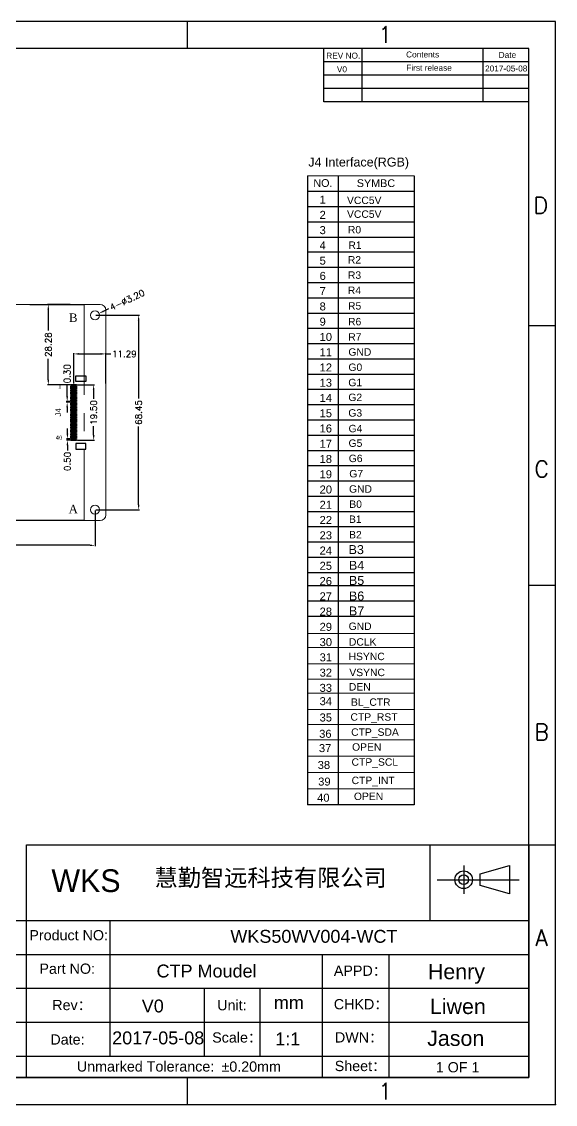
# Model space of a CAD drawing. Extents: x 837 to 1376, y 72 to 453.
# Drawn here: x 1188 to 1376.1, y 72.4 to 453.5 of the extents above; entities that cross this region are included whole.
import ezdxf
from ezdxf.enums import TextEntityAlignment as Align

# ---------------------------------------------------------------- set-up
doc = ezdxf.new("R2010")
doc.units = 0
doc.header["$MEASUREMENT"] = 0
doc.linetypes.add('CENTER', pattern=[50.8, 31.75, -6.35, 6.35, -6.35])
doc.layers.get('0').update_dxf_attribs({"linetype": 'CONTINUOUS'})
doc.layers.get('Defpoints').update_dxf_attribs({"linetype": 'CONTINUOUS', "lineweight": 9})
doc.layers.add('dim', color=4, linetype='CONTINUOUS', lineweight=9)
doc.layers.add('TEXT', color=2, linetype='CONTINUOUS', lineweight=9)
doc.layers.add('pcb', color=3, linetype='CONTINUOUS')
doc.layers.add('T', color=2, linetype='CONTINUOUS')
doc.styles.add('ROMANS', font='romans.shx')
doc.styles.get("Standard").update_dxf_attribs({"font": 'arial.ttf', "width": 1.5})
doc.styles.add('样式 1', font='arial.ttf')
doc.dimstyles.new('lcm111', dxfattribs={"dimscale": 1.5, "dimtxt": 1.5, "dimasz": 1.2, "dimexe": 0.2, "dimexo": 0.2, "dimgap": 0.3, "dimtad": 0, "dimzin": 1, "dimdsep": 46, "dimtxsty": 'ROMANS', "dimcen": 0, "dimadec": 0, "dimazin": 0, "dimtfac": 1, "dimtofl": 0, "dimtmove": 0, "dimatfit": 3, "dimfxl": 0, "dimarcsym": 0})

# ---------------------------------------------------------------- blocks, each defined once
blk = doc.blocks.new('*D63')
at = {"layer": 'Defpoints', "color": 0}
for p in [(1197.39, 353.92), (1205.36, 353.92), (1205.36, 325.64)]:
    blk.add_point(p, dxfattribs=at)
at = {"layer": 'dim', "color": 0, "lineweight": -2}
for p, q in [((1205.06, 353.92), (1197.09, 353.92)), ((1197.39, 352.12), (1197.39, 344.73)), ((1197.39, 327.44), (1197.39, 334.83)), ((1205.06, 325.64), (1197.09, 325.64))]:
    blk.add_line(p, q, dxfattribs=at)
at = {"layer": 'dim', "color": 0}
for points in [[(1197.09, 352.12), (1197.69, 352.12), (1197.39, 353.92)], [(1197.09, 327.44), (1197.69, 327.44), (1197.39, 325.64)]]:
    blk.add_solid(points, dxfattribs=at)
at = {"layer": 'dim', "color": 0, "insert": (1197.39, 339.78), "char_height": 2.25, "attachment_point": 5, "rotation": 90, "style": 'ROMANS'}
blk.add_mtext('28.28', dxfattribs=at)
blk = doc.blocks.new('*D64')
at = {"layer": 'Defpoints', "color": 0}
for p in [(1217.66, 336.52), (1206.36, 325.79), (1217.66, 325.79)]:
    blk.add_point(p, dxfattribs=at)
at = {"layer": 'dim', "color": 0, "lineweight": -2}
for p, q in [((1206.36, 326.09), (1206.36, 336.82)), ((1208.16, 336.52), (1215.86, 336.52)), ((1217.66, 326.09), (1217.66, 336.82)), ((1217.66, 336.52), (1219.46, 336.52))]:
    blk.add_line(p, q, dxfattribs=at)
at = {"layer": 'dim', "color": 0}
for points in [[(1208.16, 336.82), (1208.16, 336.22), (1206.36, 336.52)], [(1215.86, 336.82), (1215.86, 336.22), (1217.66, 336.52)]]:
    blk.add_solid(points, dxfattribs=at)
at = {"layer": 'dim', "color": 0, "insert": (1224.19, 336.52), "char_height": 2.25, "attachment_point": 5, "style": 'ROMANS'}
blk.add_mtext('11.29', dxfattribs=at)
blk = doc.blocks.new('*D67')
at = {"layer": 'Defpoints', "color": 0}
for p in [(1207.36, 325.64), (1207.36, 306.14), (1213.38, 306.14)]:
    blk.add_point(p, dxfattribs=at)
at = {"layer": 'dim', "color": 0, "lineweight": -2}
for p, q in [((1207.66, 325.64), (1213.68, 325.64)), ((1213.38, 323.84), (1213.38, 320.68)), ((1213.38, 307.94), (1213.38, 311.1)), ((1207.66, 306.14), (1213.68, 306.14))]:
    blk.add_line(p, q, dxfattribs=at)
at = {"layer": 'dim', "color": 0}
for points in [[(1213.08, 323.84), (1213.68, 323.84), (1213.38, 325.64)], [(1213.08, 307.94), (1213.68, 307.94), (1213.38, 306.14)]]:
    blk.add_solid(points, dxfattribs=at)
at = {"layer": 'dim', "color": 0, "insert": (1213.38, 315.89), "char_height": 2.25, "attachment_point": 5, "rotation": 90, "style": 'ROMANS'}
blk.add_mtext('19.50', dxfattribs=at)
blk = doc.blocks.new('*D68')
at = {"layer": 'Defpoints', "color": 0}
for p in [(1204.05, 319.49), (1205.36, 319.79), (1205.36, 319.49)]:
    blk.add_point(p, dxfattribs=at)
at = {"layer": 'dim', "color": 0, "lineweight": -2}
for p, q in [((1204.05, 321.59), (1204.05, 325.66)), ((1205.06, 319.79), (1203.75, 319.79)), ((1205.06, 319.49), (1203.75, 319.49)), ((1204.05, 317.69), (1204.05, 315.89))]:
    blk.add_line(p, q, dxfattribs=at)
at = {"layer": 'dim', "color": 0}
for points in [[(1203.75, 321.59), (1204.35, 321.59), (1204.05, 319.79)], [(1203.75, 317.69), (1204.35, 317.69), (1204.05, 319.49)]]:
    blk.add_solid(points, dxfattribs=at)
at = {"layer": 'dim', "color": 0, "insert": (1204.05, 329.53), "char_height": 2.25, "attachment_point": 5, "rotation": 90, "style": 'ROMANS'}
blk.add_mtext('0.30', dxfattribs=at)
blk = doc.blocks.new('*D69')
at = {"layer": 'Defpoints', "color": 0}
for p in [(1204.13, 306.14), (1205.36, 306.64), (1205.36, 306.14)]:
    blk.add_point(p, dxfattribs=at)
at = {"layer": 'dim', "color": 0, "lineweight": -2}
for p, q in [((1204.13, 308.44), (1204.13, 310.24)), ((1205.06, 306.64), (1203.83, 306.64)), ((1205.06, 306.14), (1203.83, 306.14)), ((1204.13, 304.34), (1204.13, 302.54))]:
    blk.add_line(p, q, dxfattribs=at)
at = {"layer": 'dim', "color": 0}
for points in [[(1203.83, 308.44), (1204.43, 308.44), (1204.13, 306.64)], [(1203.83, 304.34), (1204.43, 304.34), (1204.13, 306.14)]]:
    blk.add_solid(points, dxfattribs=at)
at = {"layer": 'dim', "color": 0, "insert": (1204.13, 298.66), "char_height": 2.25, "attachment_point": 5, "rotation": 90, "style": 'ROMANS'}
blk.add_mtext('0.50', dxfattribs=at)
blk = doc.blocks.new('*D72')
at = {"layer": 'Defpoints', "color": 0}
for p in [(1215.3, 350.8), (1212.41, 349.43)]:
    blk.add_point(p, dxfattribs=at)
at = {"layer": 'dim', "color": 0, "lineweight": -2}
blk.add_line((1218.55, 352.34), (1216.93, 351.57), dxfattribs=at)
at = {"layer": 'dim', "color": 0}
blk.add_solid([(1216.8, 351.84), (1217.06, 351.3), (1215.3, 350.8)], dxfattribs=at)
at = {"layer": 'dim', "color": 0, "insert": (1225.21, 355.5), "char_height": 2.25, "attachment_point": 5, "rotation": 25.3457, "style": 'ROMANS'}
blk.add_mtext('4-∅3.20', dxfattribs=at)
blk = doc.blocks.new('*D80')
at = {"layer": 'Defpoints', "color": 0}
for p in [(1085.46, 281.66), (1213.86, 281.66), (1213.86, 269.15)]:
    blk.add_point(p, dxfattribs=at)
at = {"layer": 'dim', "color": 0, "lineweight": -2}
for p, q in [((1085.46, 281.36), (1085.46, 268.85)), ((1213.86, 281.36), (1213.86, 268.85)), ((1087.26, 269.15), (1143.79, 269.15)), ((1212.06, 269.15), (1155.52, 269.15))]:
    blk.add_line(p, q, dxfattribs=at)
at = {"layer": 'dim', "color": 0}
for points in [[(1087.26, 269.45), (1087.26, 268.85), (1085.46, 269.15)], [(1212.06, 269.45), (1212.06, 268.85), (1213.86, 269.15)]]:
    blk.add_solid(points, dxfattribs=at)
at = {"layer": 'dim', "color": 0, "insert": (1149.66, 269.15), "char_height": 2.25, "attachment_point": 5, "style": 'ROMANS'}
blk.add_mtext('128.40', dxfattribs=at)
blk = doc.blocks.new('*D81')
at = {"layer": 'Defpoints', "color": 0}
for p in [(1213.86, 350.12), (1213.86, 281.66), (1229.23, 281.66)]:
    blk.add_point(p, dxfattribs=at)
at = {"layer": 'dim', "color": 0, "lineweight": -2}
for p, q in [((1214.16, 350.12), (1229.53, 350.12)), ((1229.23, 348.32), (1229.23, 320.79)), ((1229.23, 283.46), (1229.23, 311)), ((1214.16, 281.66), (1229.53, 281.66))]:
    blk.add_line(p, q, dxfattribs=at)
at = {"layer": 'dim', "color": 0}
for points in [[(1228.93, 348.32), (1229.53, 348.32), (1229.23, 350.12)], [(1228.93, 283.46), (1229.53, 283.46), (1229.23, 281.66)]]:
    blk.add_solid(points, dxfattribs=at)
at = {"layer": 'dim', "color": 0, "insert": (1229.23, 315.89), "char_height": 2.25, "attachment_point": 5, "rotation": 90, "style": 'ROMANS'}
blk.add_mtext('68.45', dxfattribs=at)

msp = doc.modelspace()

# ---------------------------------------------------------------- linework, layer by layer
for p, q in [((1246.413, 444.067), (1246.413, 453.468)), ((1366.666, 444.067), (1248.779, 444.067)), ((1294.514, 425.227), (1294.514, 444.067)), ((1307.854, 444.067), (1307.854, 425.227)), ((1350.479, 444.067), (1350.479, 425.227)), ((1366.666, 439.357), (1294.514, 439.357)), ((1366.666, 434.647), (1294.514, 434.647)), ((1366.666, 429.937), (1294.514, 429.937)), ((1366.666, 425.227), (1294.514, 425.227)), ((1366.666, 346.492), (1376.067, 346.492)), ((1366.666, 255.124), (1376.067, 255.124)), ((1189.612, 163.719), (1189.612, 81.792)), ((1189.667, 163.774), (1366.666, 163.774)), ((1332.007, 137.132), (1332.007, 163.774)), ((1366.666, 163.774), (1376.067, 163.774)), ((1366.666, 163.774), (1366.666, 81.792)), ((1343.761, 156.456), (1343.761, 146.432)), ((1334.387, 151.444), (1363.309, 151.444)), ((846.516, 137.132), (1366.666, 137.132)), ((1219.124, 137.132), (1219.124, 89.331)), ((846.516, 125.181), (1366.666, 125.181)), ((1294.05, 81.792), (1294.05, 125.181)), ((1317.459, 81.792), (1317.459, 125.181)), ((846.516, 113.231), (1189.612, 113.231)), ((1189.612, 113.231), (1366.666, 113.231)), ((1252.343, 113.231), (1252.343, 89.331)), ((1271.942, 113.231), (1271.942, 89.331)), ((846.516, 101.281), (1366.666, 101.281)), ((846.516, 89.331), (1366.666, 89.331)), ((1366.666, 81.792), (1077.704, 81.792)), ((1246.413, 72.39), (1246.413, 81.792))]:
    msp.add_line(p, q)
for points in [[(1376.067, 453.468), (837.115, 453.468), (837.115, 72.39), (1376.067, 72.39)], [(846.516, 444.067), (846.516, 81.792), (1366.666, 81.792), (1366.666, 444.067)], [(1359.96, 156.456), (1359.96, 146.432), (1349.603, 149.399), (1349.603, 153.489)]]:
    msp.add_lwpolyline(points, close=True)
at = {"color": 7, "linetype": 'Continuous'}
for points in [[(1207.103, 326.772), (1207.103, 328.772), (1210.603, 328.772), (1210.603, 326.772)], [(1205.364, 325.492), (1205.364, 325.792), (1207.364, 325.792), (1207.364, 325.492)], [(1205.364, 324.992), (1205.364, 325.292), (1207.364, 325.292), (1207.364, 324.992)], [(1205.364, 324.492), (1205.364, 324.792), (1207.364, 324.792), (1207.364, 324.492)], [(1205.364, 323.992), (1205.364, 324.292), (1207.364, 324.292), (1207.364, 323.992)], [(1205.364, 323.492), (1205.364, 323.792), (1207.364, 323.792), (1207.364, 323.492)], [(1205.364, 322.992), (1205.364, 323.292), (1207.364, 323.292), (1207.364, 322.992)], [(1205.364, 322.492), (1205.364, 322.792), (1207.364, 322.792), (1207.364, 322.492)], [(1205.364, 321.992), (1205.364, 322.292), (1207.364, 322.292), (1207.364, 321.992)], [(1205.364, 321.492), (1205.364, 321.792), (1207.364, 321.792), (1207.364, 321.492)], [(1205.364, 320.992), (1205.364, 321.292), (1207.364, 321.292), (1207.364, 320.992)], [(1205.364, 320.492), (1205.364, 320.792), (1207.364, 320.792), (1207.364, 320.492)], [(1205.364, 319.992), (1205.364, 320.292), (1207.364, 320.292), (1207.364, 319.992)], [(1205.364, 319.492), (1205.364, 319.792), (1207.364, 319.792), (1207.364, 319.492)], [(1205.364, 318.992), (1205.364, 319.292), (1207.364, 319.292), (1207.364, 318.992)], [(1205.364, 318.492), (1205.364, 318.792), (1207.364, 318.792), (1207.364, 318.492)], [(1205.364, 317.992), (1205.364, 318.292), (1207.364, 318.292), (1207.364, 317.992)], [(1205.364, 317.492), (1205.364, 317.792), (1207.364, 317.792), (1207.364, 317.492)], [(1205.364, 316.992), (1205.364, 317.292), (1207.364, 317.292), (1207.364, 316.992)], [(1205.364, 316.492), (1205.364, 316.792), (1207.364, 316.792), (1207.364, 316.492)], [(1205.364, 315.992), (1205.364, 316.292), (1207.364, 316.292), (1207.364, 315.992)], [(1205.364, 315.492), (1205.364, 315.792), (1207.364, 315.792), (1207.364, 315.492)], [(1205.364, 314.992), (1205.364, 315.292), (1207.364, 315.292), (1207.364, 314.992)], [(1205.364, 314.492), (1205.364, 314.792), (1207.364, 314.792), (1207.364, 314.492)], [(1205.364, 313.992), (1205.364, 314.292), (1207.364, 314.292), (1207.364, 313.992)], [(1205.364, 313.492), (1205.364, 313.792), (1207.364, 313.792), (1207.364, 313.492)], [(1205.364, 312.992), (1205.364, 313.292), (1207.364, 313.292), (1207.364, 312.992)], [(1205.364, 312.492), (1205.364, 312.792), (1207.364, 312.792), (1207.364, 312.492)], [(1205.364, 311.992), (1205.364, 312.292), (1207.364, 312.292), (1207.364, 311.992)], [(1205.364, 311.492), (1205.364, 311.792), (1207.364, 311.792), (1207.364, 311.492)], [(1205.364, 310.992), (1205.364, 311.292), (1207.364, 311.292), (1207.364, 310.992)], [(1205.364, 310.492), (1205.364, 310.792), (1207.364, 310.792), (1207.364, 310.492)], [(1205.364, 309.992), (1205.364, 310.292), (1207.364, 310.292), (1207.364, 309.992)], [(1205.364, 309.492), (1205.364, 309.792), (1207.364, 309.792), (1207.364, 309.492)], [(1205.364, 308.992), (1205.364, 309.292), (1207.364, 309.292), (1207.364, 308.992)], [(1205.364, 308.492), (1205.364, 308.792), (1207.364, 308.792), (1207.364, 308.492)], [(1205.364, 307.992), (1205.364, 308.292), (1207.364, 308.292), (1207.364, 307.992)], [(1205.364, 307.492), (1205.364, 307.792), (1207.364, 307.792), (1207.364, 307.492)], [(1205.364, 306.992), (1205.364, 307.292), (1207.364, 307.292), (1207.364, 306.992)], [(1205.364, 306.492), (1205.364, 306.792), (1207.364, 306.792), (1207.364, 306.492)], [(1205.364, 305.992), (1205.364, 306.292), (1207.364, 306.292), (1207.364, 305.992)], [(1207.109, 305.017), (1207.109, 303.017), (1210.609, 303.017), (1210.609, 305.017)]]:
    msp.add_lwpolyline(points, close=True, dxfattribs=at)
for radius in [3.103, 1.727]:
    msp.add_circle((1343.761, 151.444), radius)
msp.add_point((1376.067, 72.39))
at = {"layer": 'dim', "color": 2}
msp.add_line((1326.358, 399.236), (1288.772, 399.236), dxfattribs=at)
at = {"layer": 'dim', "color": 3}
for p, q in [((1083.655, 353.918), (1215.656, 353.918)), ((1217.656, 279.865), (1217.656, 351.918)), ((1083.655, 277.865), (1215.656, 277.865))]:
    msp.add_line(p, q, dxfattribs=at)
at = {"layer": 'dim', "color": 7, "linetype": 'CENTER'}
msp.add_lwpolyline([(1210.006, 277.968), (1089.306, 277.968), (1089.306, 353.818), (1210.006, 353.818)], close=True, dxfattribs=at)
at = {"layer": 'dim', "color": 3}
for centre in [(1213.855, 350.118), (1213.856, 281.665)]:
    msp.add_circle(centre, 1.6, dxfattribs=at)
for centre, start, end in [((1215.656, 351.918), 0, 90), ((1215.656, 279.865), 270, 0)]:
    msp.add_arc(centre, 2, start, end, dxfattribs=at)
at = {"layer": 'T'}
for p, q in [((1288.772, 194.971), (1288.772, 189.234)), ((1326.358, 194.971), (1326.358, 189.234)), ((1288.772, 189.234), (1288.772, 183.497)), ((1326.358, 189.234), (1326.358, 183.497)), ((1288.772, 183.497), (1288.772, 177.761)), ((1326.358, 183.497), (1326.358, 177.761)), ((1326.358, 177.761), (1288.772, 177.761))]:
    msp.add_line(p, q, dxfattribs=at)
for points in [[(1288.772, 399.236), (1288.772, 194.971)], [(1299.573, 399.236), (1299.573, 177.761)], [(1326.358, 399.236), (1326.358, 194.971)], [(1288.772, 393.746), (1326.358, 393.746)], [(1288.772, 388.376), (1326.358, 388.376)], [(1288.772, 383.006), (1326.358, 383.006)], [(1288.772, 377.635), (1326.358, 377.635)], [(1288.772, 372.395), (1326.358, 372.395)], [(1288.772, 367.025), (1326.358, 367.025)], [(1288.772, 361.655), (1326.358, 361.655)], [(1288.772, 356.284), (1326.358, 356.284)], [(1288.772, 350.914), (1326.358, 350.914)], [(1288.772, 345.544), (1326.358, 345.544)], [(1288.772, 340.173), (1326.358, 340.173)], [(1288.772, 334.803), (1326.358, 334.803)], [(1288.772, 329.433), (1326.358, 329.433)], [(1288.772, 324.063), (1326.358, 324.063)], [(1288.772, 318.692), (1326.358, 318.692)], [(1288.772, 313.322), (1326.358, 313.322)], [(1288.772, 307.952), (1326.358, 307.952)], [(1288.772, 302.581), (1326.358, 302.581)], [(1288.772, 297.211), (1326.358, 297.211)], [(1288.772, 291.841), (1326.358, 291.841)], [(1288.772, 286.47), (1326.358, 286.47)], [(1288.772, 281.1), (1326.358, 281.1)], [(1288.772, 275.73), (1326.358, 275.73)], [(1288.772, 270.36), (1326.358, 270.36)], [(1288.772, 264.989), (1326.358, 264.989)], [(1288.772, 259.619), (1326.358, 259.619)], [(1288.772, 254.981), (1326.358, 254.981)], [(1288.772, 249.61), (1326.358, 249.61)], [(1288.772, 244.24), (1326.358, 244.24)]]:
    msp.add_lwpolyline(points, dxfattribs=at)
at = {"layer": 'TEXT'}
for p, q in [((1288.772, 189.234), (1326.358, 189.234)), ((1326.358, 183.497), (1288.772, 183.497))]:
    msp.add_line(p, q, dxfattribs=at)
for points in [[(1288.772, 238.138), (1326.358, 238.138)], [(1288.772, 233.13), (1326.358, 233.13)], [(1288.772, 227.397), (1326.358, 227.397)], [(1288.772, 222.092), (1326.358, 222.092)], [(1288.772, 217.111), (1326.358, 217.111)], [(1288.772, 211.378), (1326.358, 211.378)], [(1288.772, 206.073), (1326.358, 206.073)], [(1288.772, 200.704), (1326.358, 200.704)], [(1288.772, 194.971), (1326.358, 194.971)]]:
    msp.add_lwpolyline(points, dxfattribs=at)

# ---------------------------------------------------------------- texts
at = {"style": 'ROMANS'}
for s, p in [('1', (1316.107, 448.893)), ('D', (1370.943, 388.827)), ('C', (1371.223, 296.013)), ('B', (1371.223, 203.426)), ('A', (1371.223, 131.01)), ('1', (1316.107, 77.021))]:
    msp.add_text(s, height=5.745, dxfattribs=at).set_placement(p, align=Align.MIDDLE)
at = {"style": '样式 1'}
for s, height, p in [('REV NO.', 2.0884, (1295.323, 440.458)), ('Contents', 2.0884, (1323.458, 440.866)), ('Date', 2.0884, (1356.082, 440.705)), ('Product NO:', 3.60451, (1190.726, 130.125)), ('Part NO:', 3.6045, (1194.268, 118.339)), ('APPD：', 3.6045, (1298.017, 117.62)), ('Rev：', 3.6045, (1198.807, 105.544)), ('Unit:', 3.6045, (1256.93, 105.499)), ('CHKD：', 3.6045, (1297.998, 105.84)), ('Date:', 3.6045, (1198.131, 93.416)), ('Scale：', 3.6045, (1255.149, 94.136)), ('DWN：', 3.6045, (1298.399, 94.158)), ('Unmarked Tolerance:', 3.60451, (1207.459, 83.931)), ('Sheet：', 3.6045, (1298.321, 84.092)), ('%%P0.20mm', 3.6045, (1258.411, 83.872))]:
    msp.add_text(s, height=height, dxfattribs=at).set_placement(p)
at = {"color": 190, "style": '样式 1'}
for s, height, p in [('First release', 2.08839, (1323.536, 436.186)), ('V0', 2.0884, (1299.074, 435.673)), ('2017-05-08', 2.0884, (1351.287, 435.938)), ('WKS50WV004-WCT', 4.54168, (1261.546, 129.255)), ('CTP Moudel', 4.5417, (1235.535, 117.053)), ('V0', 4.5417, (1230.325, 104.747)), ('mm', 4.5417, (1276.888, 105.938)), ('2017-05-08', 4.5417, (1219.902, 93.504)), ('1:1', 4.5417, (1277.374, 93.173)), ('1 OF 1', 3.6045, (1333.937, 83.651))]:
    msp.add_text(s, height=height, dxfattribs=at).set_placement(p)
at = {"layer": 'dim', "color": 2, "linetype": 'ByBlock', "style": '样式 1'}
for s, p in [('NO.', (1290.783, 395.309)), ('SYMBC', (1306.104, 395.267))]:
    msp.add_text(s, height=2.7159, dxfattribs=at).set_placement(p)
at = {"layer": 'dim', "color": 4, "char_height": 3, "width": 5.68066, "attachment_point": 1, "style": '样式 1'}
for s, insert in [('{\\fTimes New Roman|b0|i0|c0|p18;\\C7;B}', (1204.669, 350.765)), ('{\\fTimes New Roman|b0|i0|c0|p18;\\C7;A}', (1204.555, 283.417))]:
    msp.add_mtext(s, dxfattribs=dict(at, insert=insert))
at = {"layer": 'dim', "color": 4, "char_height": 1.5, "width": 5.68066, "attachment_point": 1}
for s, insert in [('{\\fSimSun|b0|i0|c134|p2;\\C7;1}', (1200.861, 325.894)), ('{\\fSimSun|b0|i0|c134|p2;\\C7;40}', (1200.004, 307.822))]:
    msp.add_mtext(s, dxfattribs=dict(at, insert=insert))
at = {"layer": 'dim', "color": 4, "insert": (1199.901, 314.471), "char_height": 2, "width": 25.73191, "attachment_point": 1, "rotation": 90, "style": '样式 1'}
msp.add_mtext('{\\C2;J4}', dxfattribs=at)
at = {"layer": 'dim', "linetype": 'Continuous', "insert": (1198.492, 155.109), "char_height": 8, "width": 16.88737, "attachment_point": 1}
msp.add_mtext('{\\fSTHupo|b0|i0|c134|p2;WKS}', dxfattribs=at)
at = {"layer": 'dim', "insert": (1234.808, 155.162), "char_height": 6, "width": 131.92279, "attachment_point": 1, "style": '样式 1'}
msp.add_mtext('{\\fSTXingkai|b0|i0|c134|p2;慧勤智远科技有限公司}', dxfattribs=at)
at = {"layer": 'pcb', "color": 190, "char_height": 5.4, "attachment_point": 1, "style": '样式 1'}
for s, insert, width in [('Henry', (1331.134, 121.836), 22.09433), ('Liwen', (1331.854, 109.571), 23.14983), ('Jason', (1330.898, 98.368), 23.14983)]:
    msp.add_mtext(s, dxfattribs=dict(at, insert=insert, width=width))
at = {"layer": 'T', "style": '样式 1'}
for s, height, p in [('J4 Interface(RGB)', 3.1532, (1289.01, 402.475)), ('1', 2.817, (1292.988, 389.423)), ('2', 2.817, (1292.988, 384.053)), ('3', 2.817, (1292.988, 378.683)), ('4', 2.817, (1292.988, 373.313)), ('5', 2.817, (1292.988, 367.942)), ('6', 2.817, (1292.988, 362.572)), ('7', 2.817, (1292.988, 357.202)), ('8', 2.817, (1292.988, 351.831)), ('9', 2.817, (1292.988, 346.461)), ('10', 2.8172, (1292.988, 341.091)), ('11', 2.8172, (1292.988, 335.72)), ('12', 2.8172, (1292.988, 330.35)), ('13', 2.8172, (1292.988, 324.98)), ('14', 2.8172, (1292.988, 319.61)), ('15', 2.8172, (1292.988, 314.239)), ('16', 2.8172, (1292.988, 308.869)), ('17', 2.8172, (1292.988, 303.499)), ('18', 2.8172, (1292.988, 298.128)), ('19', 2.8172, (1292.988, 292.758)), ('20', 2.8172, (1292.988, 287.388)), ('21', 2.8172, (1292.988, 282.018)), ('22', 2.8172, (1292.988, 276.647)), ('23', 2.8172, (1292.988, 271.277)), ('24', 2.8172, (1292.988, 265.907)), ('B3', 3.1532, (1303.21, 266.07)), ('25', 2.8172, (1292.988, 260.536)), ('B4', 3.1532, (1303.321, 260.536)), ('26', 2.8172, (1292.988, 255.166)), ('B5', 3.1532, (1303.321, 255.21)), ('27', 2.8172, (1292.988, 249.796)), ('B6', 3.1532, (1303.321, 249.743)), ('28', 2.8172, (1292.988, 244.426)), ('B7', 3.1532, (1303.321, 244.477)), ('29', 2.8172, (1292.988, 239.055)), ('30', 2.8172, (1292.988, 233.685)), ('31', 2.8172, (1292.988, 228.315)), ('32', 2.8172, (1292.988, 222.944)), ('33', 2.8172, (1292.988, 217.574)), ('34', 2.8171, (1292.988, 212.875)), ('35', 2.8171, (1292.988, 207.142)), ('36', 2.8171, (1292.834, 201.407)), ('37', 2.8171, (1292.757, 196.369)), ('38', 2.8171, (1292.323, 190.436)), ('39', 2.8171, (1292.494, 184.585)), ('40', 2.8171, (1292.117, 178.912))]:
    msp.add_text(s, height=height, dxfattribs=at).set_placement(p)
at = {"layer": 'TEXT', "style": '样式 1'}
for s, p in [('VCC5V', (1302.645, 389.282)), ('VCC5V', (1302.645, 384.423)), ('R0', (1302.966, 378.934)), ('R1', (1303.148, 373.499)), ('R2', (1302.944, 368.337)), ('R3', (1302.976, 362.963)), ('R4', (1302.936, 357.602)), ('R5', (1303.013, 352.126)), ('R6', (1303.029, 346.592)), ('R7', (1303.077, 341.212)), ('GND', (1303.132, 335.889)), ('G0', (1303.152, 330.526)), ('G1', (1303.105, 325.15)), ('G2', (1303.122, 319.931)), ('G3', (1303.122, 314.452)), ('G4', (1303.197, 308.948)), ('G5', (1303.197, 303.812)), ('G6', (1303.274, 298.438)), ('G7', (1303.451, 293.06)), ('GND', (1303.354, 287.676)), ('B0', (1303.451, 282.344)), ('B1', (1303.347, 277.04)), ('B2', (1303.394, 271.591)), ('GND', (1303.221, 239.358)), ('DCLK', (1303.323, 233.839)), ('HSYNC', (1303.192, 228.737)), ('VSYNC', (1303.465, 223.11)), ('DEN', (1303.314, 218.03)), ('BL_CTR', (1304.037, 212.663)), ('CTP_RST', (1303.871, 207.43)), ('CTP_SDA', (1304.107, 202.113))]:
    msp.add_text(s, height=2.6082, dxfattribs=at).set_placement(p)
at = {"layer": 'TEXT', "char_height": 2.6082, "width": 2.94739, "attachment_point": 1, "style": '样式 1'}
for s, insert in [('OPEN', (1304.429, 199.476)), ('CTP_SCL', (1304.248, 194.178)), ('CTP_INT', (1304.271, 187.717)), ('OPEN', (1305.088, 182.114))]:
    msp.add_mtext(s, dxfattribs=dict(at, insert=insert))

# ---------------------------------------------------------------- dimensions: what is measured, and where the dimension line sits
at = {"layer": 'dim', "color": 4}
dim = msp.add_diameter_dim_2p(p1=(1212.41, 349.433), p2=(1215.301, 350.803), text='4-<>', dimstyle='lcm111', dxfattribs=at)
dim.commit()
dim.dimension.update_dxf_attribs({"geometry": '*D72', "text_midpoint": (1225.207, 355.495)})
for base, p1, p2, picture, middle in [((1197.391, 353.918), (1205.364, 325.642), (1205.364, 353.918), '*D63', (1197.391, 339.78)), ((1229.23, 281.665), (1213.855, 350.118), (1213.856, 281.665), '*D81', (1229.23, 315.892)), ((1213.38, 306.142), (1207.364, 325.642), (1207.364, 306.142), '*D67', (1213.38, 315.892)), ((1204.132, 306.142), (1205.364, 306.642), (1205.364, 306.142), '*D69', (1204.132, 298.663))]:
    dim = msp.add_linear_dim(base=base, p1=p1, p2=p2, angle=90, dimstyle='lcm111', dxfattribs=at)
    dim.commit()
    dim.dimension.update_dxf_attribs({"geometry": picture, "text_midpoint": middle})
for base, p1, p2, picture, middle in [((1217.656, 336.521), (1206.364, 325.792), (1217.656, 325.792), '*D64', (1224.191, 336.521)), ((1213.856, 269.145), (1085.456, 281.665), (1213.856, 281.665), '*D80', (1149.656, 269.145))]:
    dim = msp.add_linear_dim(base=base, p1=p1, p2=p2, dimstyle='lcm111', dxfattribs=at)
    dim.commit()
    dim.dimension.update_dxf_attribs({"geometry": picture, "text_midpoint": middle, "dimtype": 160})
dim = msp.add_linear_dim(base=(1204.045, 319.492), p1=(1205.364, 319.792), p2=(1205.364, 319.492), angle=90, dimstyle='lcm111', dxfattribs=at)
dim.commit()
dim.dimension.update_dxf_attribs({"geometry": '*D68', "text_midpoint": (1204.045, 329.535), "dimtype": 160})

doc.saveas('drawing.dxf')
